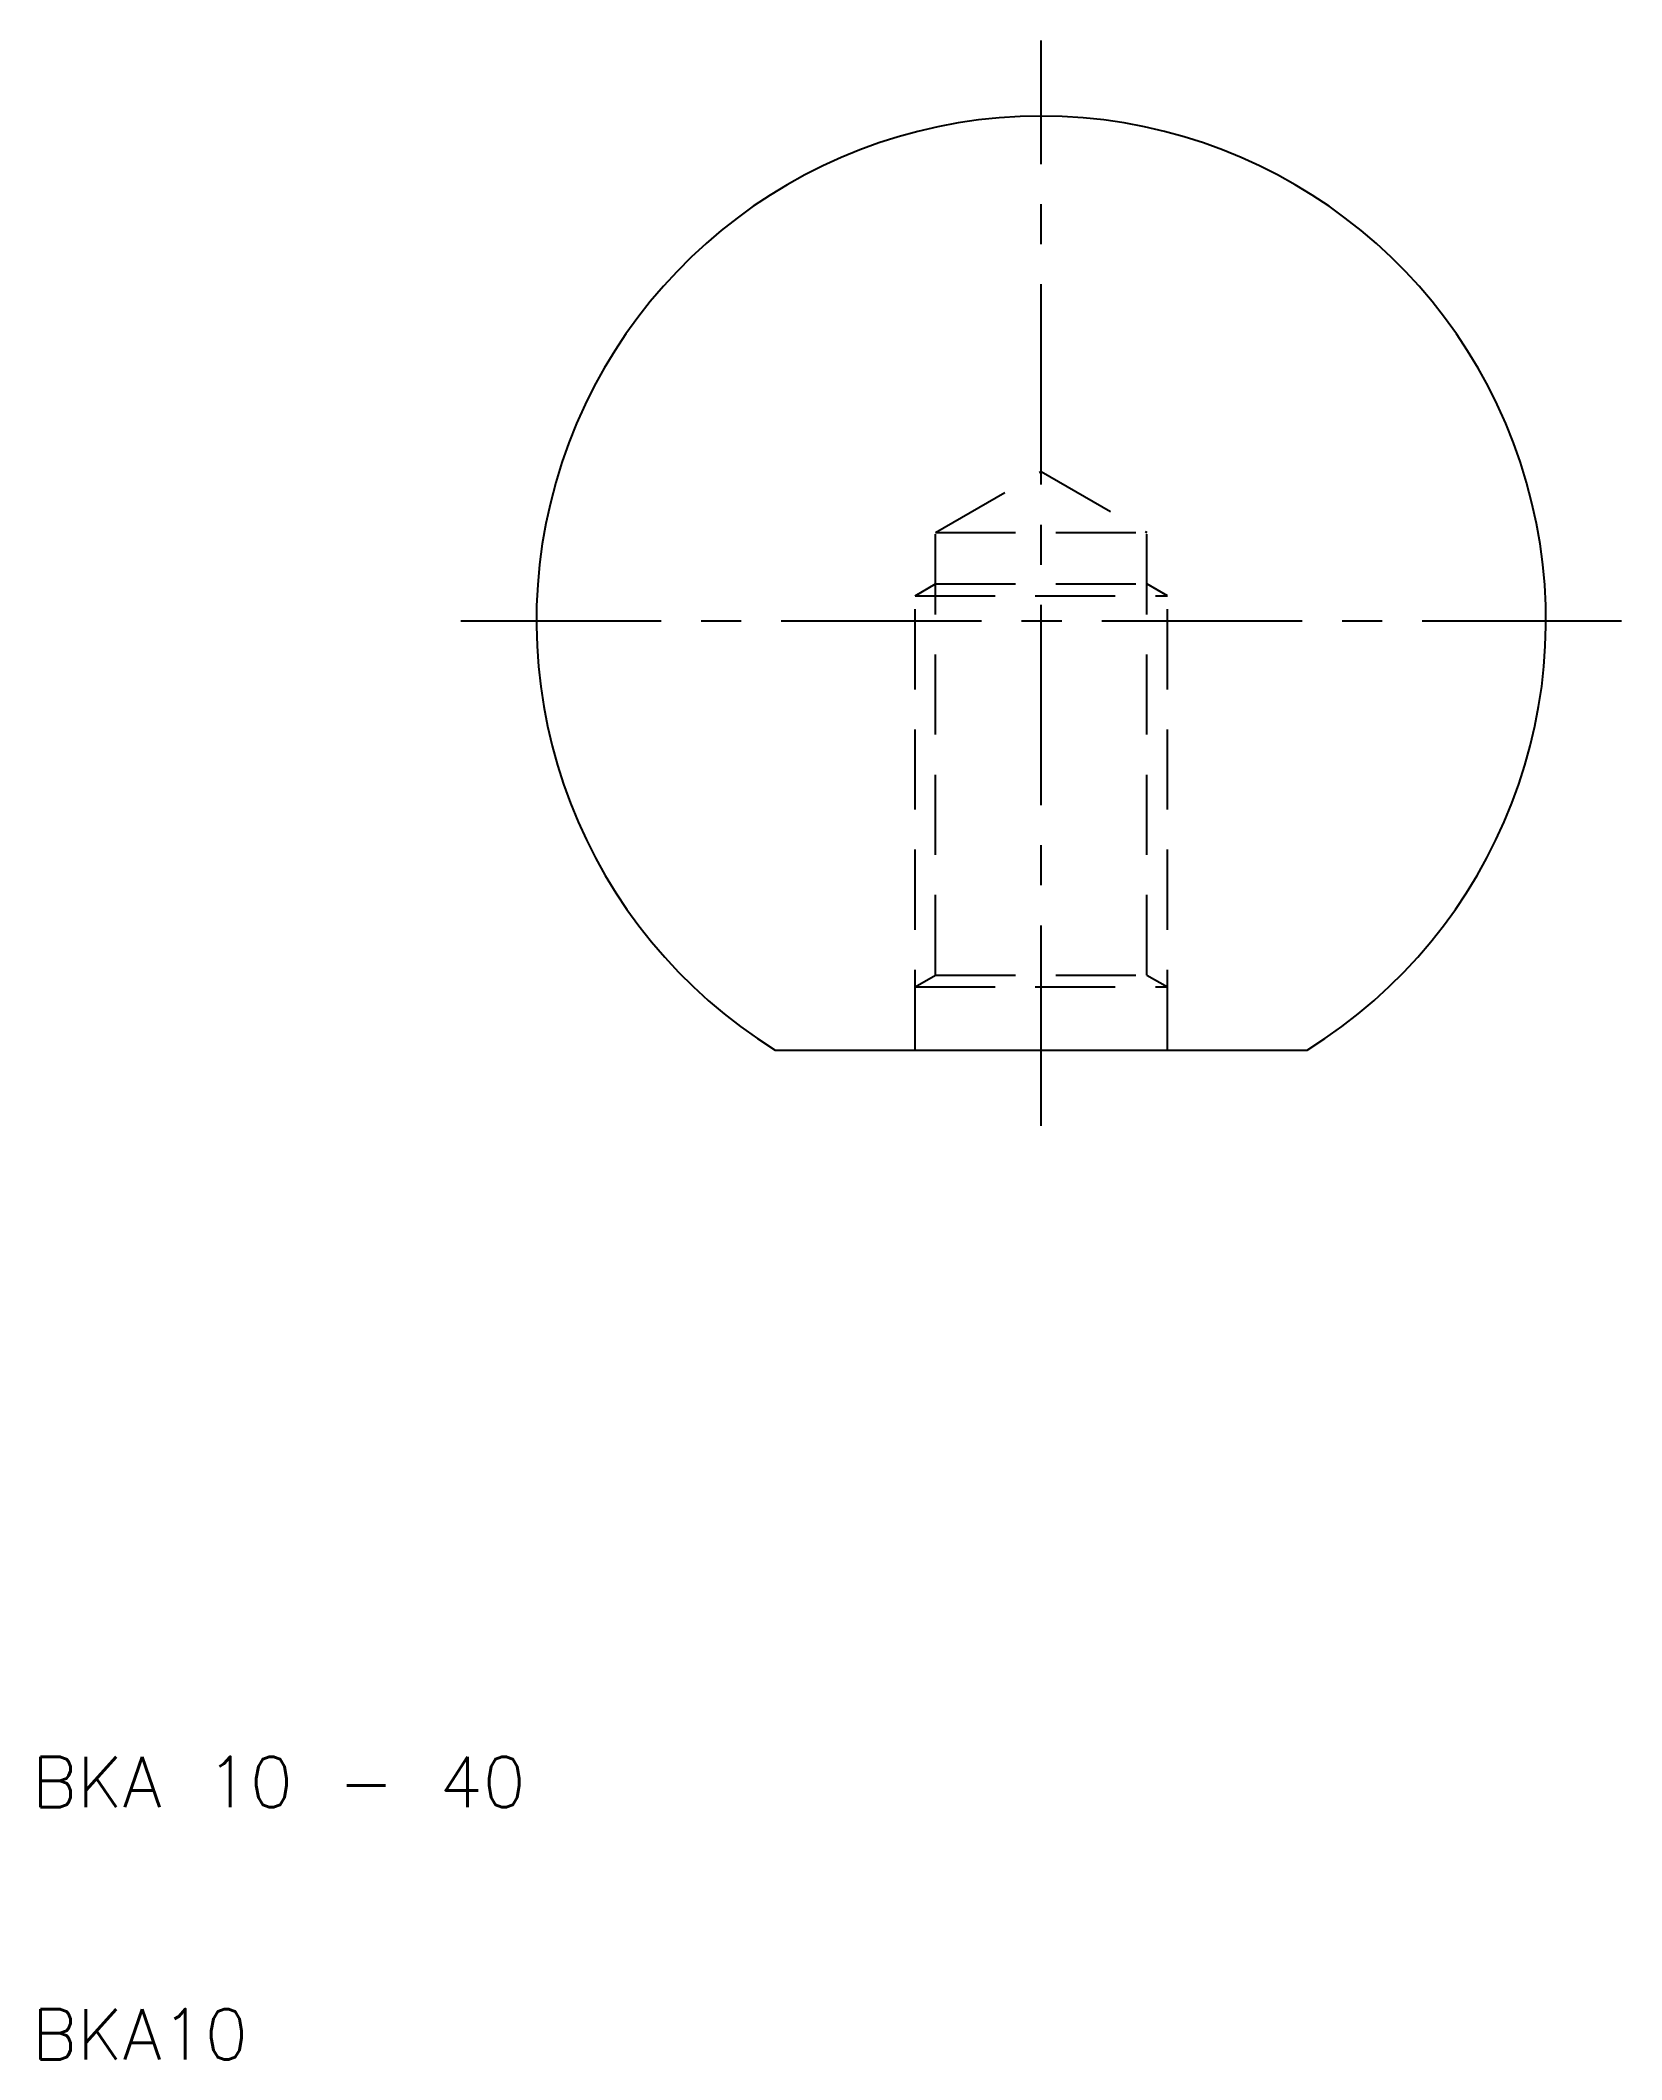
# Model space of a CAD drawing. Extents: x 10.3 to 73, y 10 to 90.
import ezdxf

# ---------------------------------------------------------------- set-up
doc = ezdxf.new("R2010")
doc.units = 0
doc.header["$LTSCALE"] = 0.25
doc.linetypes.add('CENTER', pattern=[50.8, 31.75, -6.35, 6.35, -6.35])
doc.linetypes.add('DASHED', pattern=[19.05, 12.7, -6.35])
doc.layers.get('0').update_dxf_attribs({"linetype": 'CONTINUOUS'})
doc.layers.add('CENTER', color=1, linetype='CENTER')
doc.styles.get("Standard").update_dxf_attribs({"font": 'txt.shx', "bigfont": 'extfont.shx'})

msp = doc.modelspace()

# ---------------------------------------------------------------- linework, layer by layer
at = {"color": 3, "linetype": 'DASHED'}
for p, q in [((45.812, 70.5), (50, 72.918)), ((50, 72.918), (54.188, 70.5)), ((45.812, 52.969), (45.812, 70.5)), ((45.812, 70.5), (54.188, 70.5)), ((54.188, 52.969), (54.188, 70.5)), ((45, 68), (45.812, 68.469)), ((45, 50), (45, 68)), ((45, 68), (55, 68)), ((45.812, 68.469), (54.188, 68.469)), ((55, 68), (54.188, 68.469)), ((55, 50), (55, 68)), ((45, 52.5), (45.812, 52.969)), ((45.812, 52.969), (54.188, 52.969)), ((54.188, 52.969), (55, 52.5)), ((45, 52.5), (55, 52.5))]:
    msp.add_line(p, q, dxfattribs=at)
at = {"color": 7, "linetype": 'CONTINUOUS'}
msp.add_line((39.464, 50), (60.536, 50), dxfattribs=at)
for centre, radius, start, end in [((50, 67), 20, 301.78833, 238.21167), ((39.464, 50), 0.000001, 229.23559, 270), ((39.464, 50), 0.000001, 229.23559, 270)]:
    msp.add_arc(centre, radius, start, end, dxfattribs=at)
at = {"color": 3, "linetype": 'DASHED'}
for centre in [(54.188, 70.5), (55, 68)]:
    msp.add_arc(centre, 0.000001, 0, 90, dxfattribs=at)
msp.add_arc((60.536, 50), 0.000001, 270, 310.76441)
at = {"layer": 'CENTER', "color": 1, "linetype": 'CENTER'}
for p, q in [((50, 47), (50, 90)), ((27, 67), (73, 67))]:
    msp.add_line(p, q, dxfattribs=at)

# ---------------------------------------------------------------- texts
at = {"color": 7, "linetype": 'CONTINUOUS'}
for s, p in [('BKA 10 - 40', (10, 20)), ('BKA10', (10, 10))]:
    msp.add_text(s, height=2, dxfattribs=at).set_placement(p)

doc.saveas('drawing.dxf')
